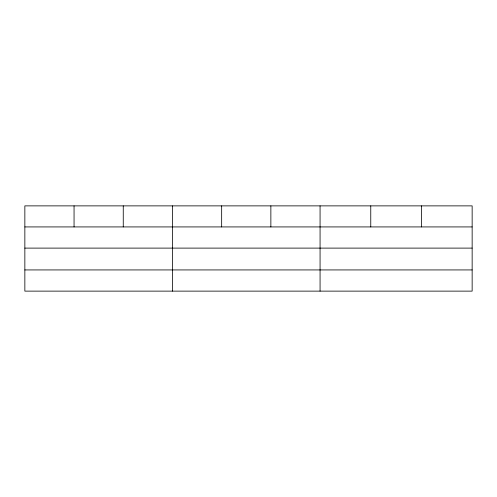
<?xml version="1.0" encoding="UTF-8"?>
<svg xmlns="http://www.w3.org/2000/svg" width="497" height="497" viewBox="0 0 497 497"><rect width="100%" height="100%" fill="white"/><g stroke="black" fill="none" stroke-linecap="round" stroke-linejoin="round"><path stroke-width="0.75" d="M472.15 248.109L472.15 205.876L24.85 205.876L24.85 291.124L472.15 291.124L472.15 248.109L24.85 248.109M24.85 226.924L472.15 226.924M24.85 269.933L472.15 269.933M421.456 205.876L421.456 226.924M370.762 205.876L370.762 226.924M320.068 205.876L320.068 291.124M270.865 205.876L270.865 226.924M221.662 205.876L221.662 226.924M172.459 205.876L172.459 291.124M123.256 205.876L123.256 226.924M74.053 205.876L74.053 226.924"/></g></svg>
